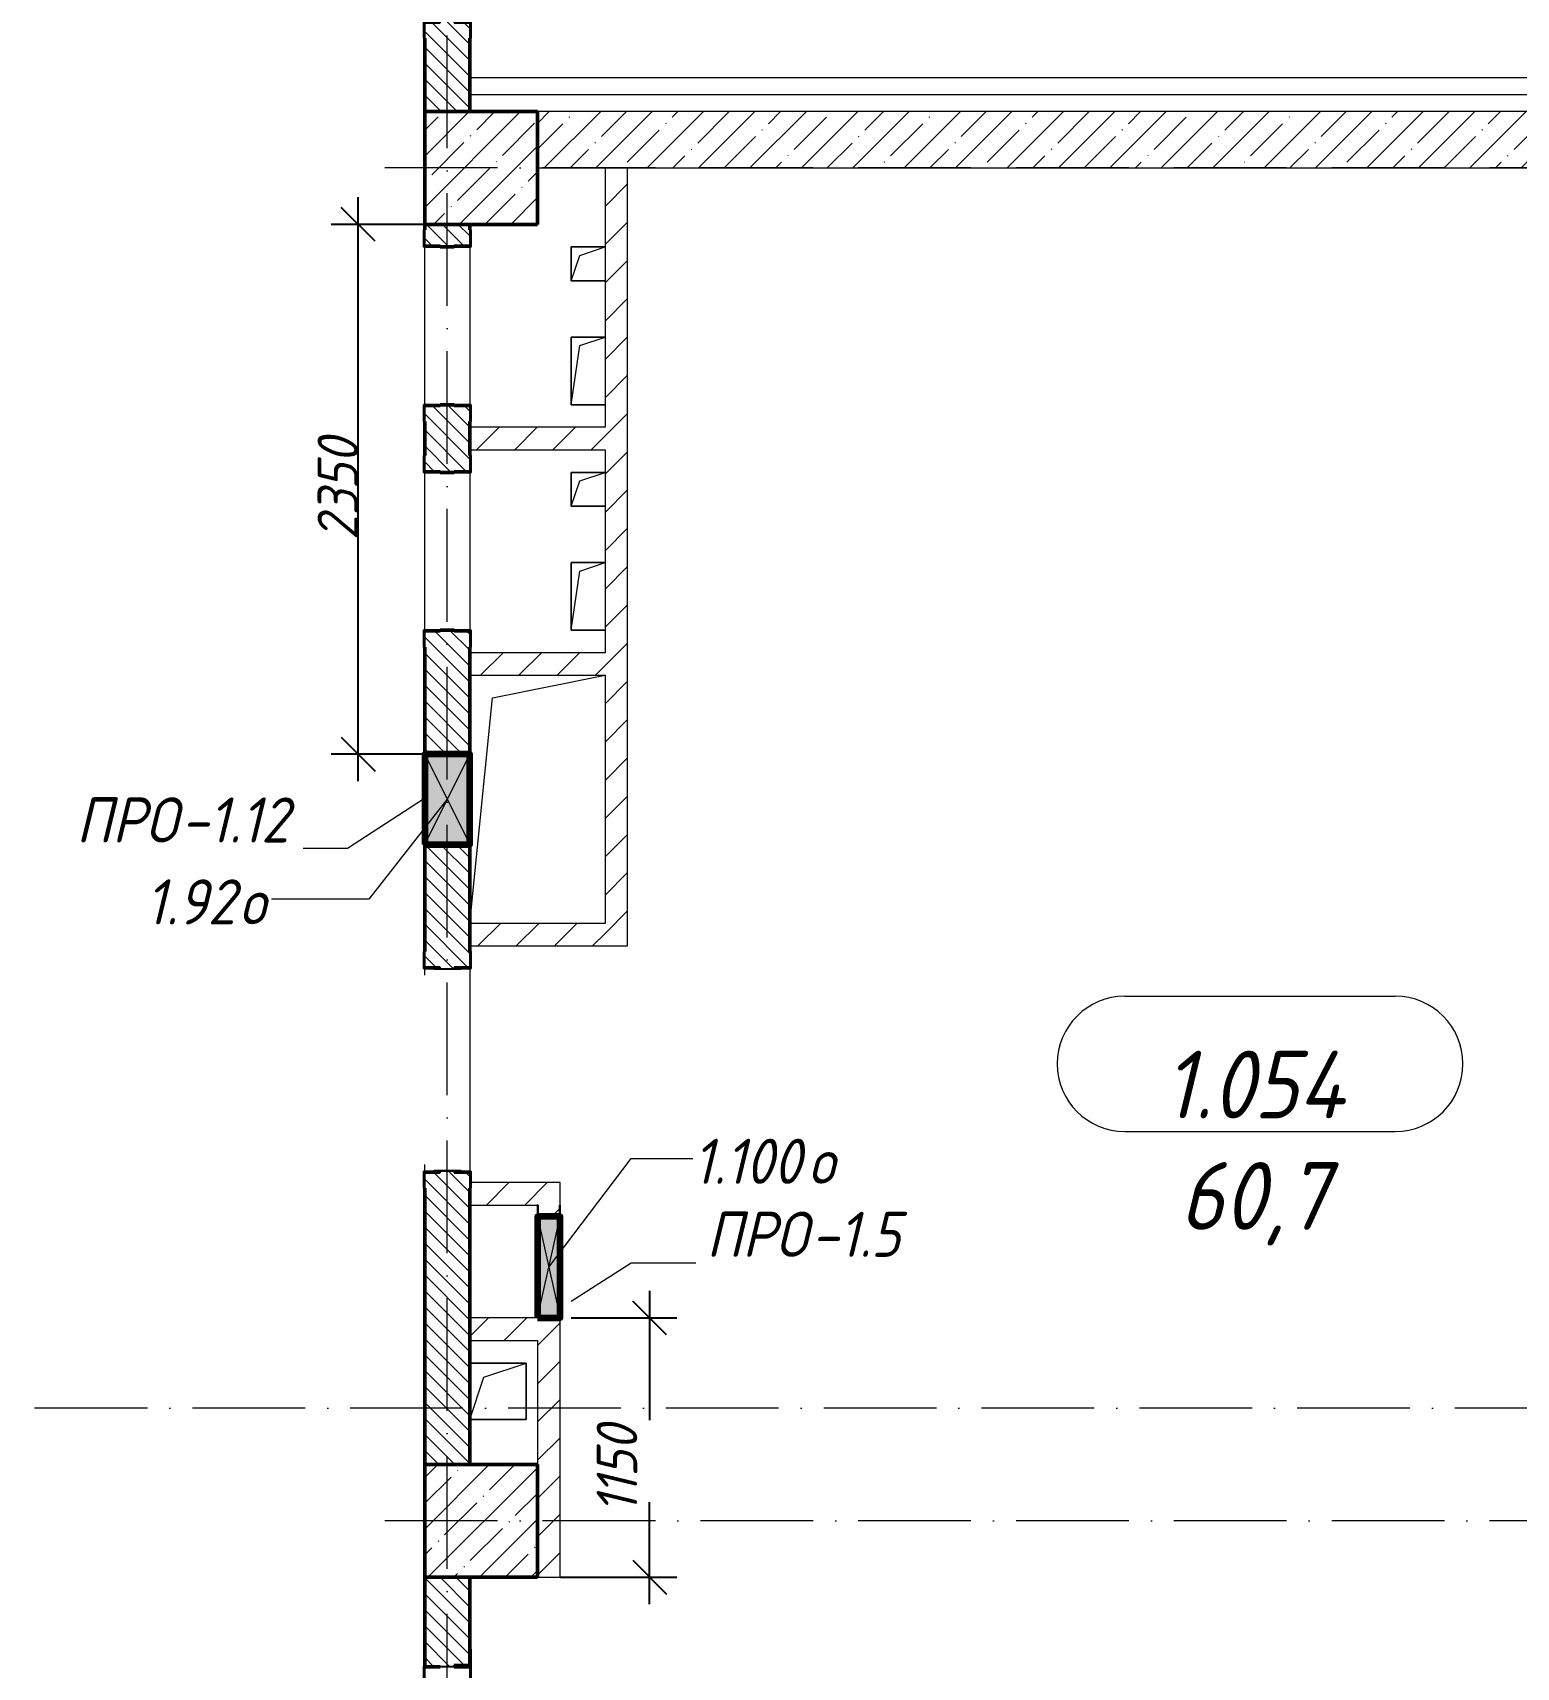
# Model space of a CAD drawing. Header units: millimetres. Extents: x -356862 to 418287, y 0 to 839748.
# Drawn here: x -85004 to -78423, y 459697 to 466947 of the extents above; entities that cross this region are included whole.
import ezdxf

# ---------------------------------------------------------------- set-up
doc = ezdxf.new("R2010")
doc.units = ezdxf.units.MM
doc.linetypes.add('50_200_ШТРИХ_1Т_ш5_п1_п1_', pattern=[700, 500, -100, 0, -100])
for name, color, linetype, lineweight in [('9.7) Заделка 956 шт', 6, 'Continuous', 158), ('A-____-____-DIMS', 7, 'Continuous', 9), ('A-DETL-____-OTLN-4', 7, 'Continuous', 18), ('A-DETL-GENF-OTLN', 7, 'Continuous', 9), ('A-FLOR-____-OTLN', 7, 'Continuous', 9), ('A-GENM-____-IDEN', 7, 'Continuous', 9), ('A-GENM-____-MCUT', 7, 'Continuous', 25), ('A-GENM-____-OTLN', 7, 'Continuous', 9), ('A-GENM-____-OTLN-1', 7, 'Continuous', 25), ('A-GLAZ-____-IDEN', 7, 'Continuous', 9), ('A-GLAZ-____-OTLN', 7, 'Continuous', 9), ('A-WALL-____-MCUT-1', 7, 'Continuous', 9), ('A-WALL-____-MCUT-2', 7, 'Continuous', 50), ('A-WALL-____-PATT-1', 7, 'Continuous', 9), ('A-WALL-FNSH-MCUT-1', 7, 'Continuous', 9), ('I-WALL-____-OTLN', 7, 'Continuous', 9), ('S-COLS-____-MCUT', 7, 'Continuous', 50), ('S-COLS-____-OTLN', 7, 'Continuous', 9), ('S-GRID-____-OTLN-1', 7, '50_200_ШТРИХ_1Т_ш5_п1_п1_', 9)]:
    doc.layers.add(name, color=color, linetype=linetype, lineweight=lineweight)
doc.layers.add('A-AREA-IDEN-1', color=7, linetype='Continuous', lineweight=9, true_color=0x000000)
doc.styles.add('ISOCPEUR_I', font='isocpeui.ttf', dxfattribs={"width": 0.9, "height": 2.5})
doc.styles.add('ISOCPEUR_I_10', font='isocpeui.ttf', dxfattribs={"width": 0.9, "height": 180})
doc.styles.add('ISOCPEUR_I_9', font='isocpeui.ttf', dxfattribs={"width": 0.9, "height": 250})
doc.dimstyles.new('ISO-1_8_0_9К_СРЕДНИЙ_Кладочные_3', dxfattribs={"dimscale": 304.8, "dimtxt": 179.276612, "dimasz": 0.492126, "dimexe": 0.393701, "dimexo": 0, "dimgap": 0, "dimtad": 1, "dimdec": 3, "dimrnd": 0.001, "dimdsep": 46, "dimtxsty": 'ISOCPEUR_I_10', "dimblk1": 'OBLIQUE', "dimblk2": 'OBLIQUE', "dimsah": 1, "dimcen": 0.09, "dimdle": 0.393701, "dimazin": 0, "dimtfac": 1, "dimtdec": 4, "dimtix": 1, "dimtmove": 0, "dimatfit": 3, "dimfxl": 1, "dimtvp": 1, "dimtolj": 1, "dimtzin": 0, "dimarcsym": 2})
doc.dimstyles.new('ISO-1_8_0_9К_СРЕДНИЙ_Кладочные_5', dxfattribs={"dimscale": 304.8, "dimtxt": 179.276612, "dimasz": 0.492126, "dimexe": 0.393701, "dimexo": 0, "dimgap": 0, "dimtad": 1, "dimdec": 3, "dimrnd": 0.001, "dimdsep": 46, "dimtxsty": 'ISOCPEUR_I_10', "dimblk1": 'OBLIQUE', "dimblk2": 'OBLIQUE', "dimsah": 1, "dimcen": 0.09, "dimdle": 0.393701, "dimazin": 0, "dimtfac": 1, "dimtdec": 4, "dimtix": 1, "dimtmove": 2, "dimatfit": 3, "dimfxl": 1, "dimtvp": 1, "dimtolj": 1, "dimtzin": 0, "dimarcsym": 2})
pattern_1 = [(135, (-176515.067, 459015.94), (-35.35534, -35.35534), [])]
pattern_2 = [(45, (-176515.07, 459015.94), (-84.85281, 84.85281), [])]

# ---------------------------------------------------------------- blocks, each defined once
blk = doc.blocks.new('BSC_Колонна _Прямоугольная - 500х500-V30-АР1_План отверстий 1 этажа в осях 1-64_А-ГГ')
at = {"layer": 'S-COLS-____-OTLN'}
h = blk.add_hatch(dxfattribs=at)
h.set_pattern_fill('FP_62', color=256, style=0, pattern_type=2)
h.set_pattern_definition([(45, (-93500, -7331.04), (-114.04925, 114.04925), []), (45, (-93385.95, -7331.04), (-114.04925, 114.04925), [201.613, -40.323, 3.353, -36.97])])
h.paths.add_polyline_path([(-250, -250), (250, -250), (250, 250), (-250, 250)], flags=0)
at = {"layer": 'S-COLS-____-MCUT'}
for p, q in [((250, 250), (-250, 250)), ((-250, 250), (-250, -250)), ((250, -250), (250, 250)), ((-250, -250), (250, -250))]:
    blk.add_line(p, q, dxfattribs=at)
blk = doc.blocks.new('BSC_Колонна _Прямоугольная - 500х500-V85-АР1_План отверстий 1 этажа в осях 1-64_А-ГГ')
at = {"layer": 'S-COLS-____-OTLN'}
h = blk.add_hatch(dxfattribs=at)
h.set_pattern_fill('FP_117', color=256, style=0, pattern_type=2)
h.set_pattern_definition([(45, (-93500, -1331.04), (-114.04925, 114.04925), []), (45, (-93385.95, -1331.04), (-114.04925, 114.04925), [201.613, -40.323, 3.353, -36.97])])
h.paths.add_polyline_path([(-250, -250), (250, -250), (250, 250), (-250, 250)], flags=0)
at = {"layer": 'S-COLS-____-MCUT'}
for p, q in [((250, 250), (-250, 250)), ((-250, 250), (-250, -250)), ((250, -250), (250, 250)), ((-250, -250), (250, -250))]:
    blk.add_line(p, q, dxfattribs=at)
blk = doc.blocks.new('Фахверк_СКБ_Уголок - 200_4010-27904266-АР1_План отверстий 1 этажа в осях 1-64_А-ГГ')
at = {"layer": 'A-GENM-____-MCUT'}
for p, q in [((125, 156), (50, 156)), ((50, 156), (50, 150)), ((50, 150), (119, 150)), ((119, 150), (119, 81)), ((125, 81), (125, 156)), ((119, 81), (125, 81)), ((125, 19), (119, 19)), ((119, 19), (119, -50)), ((125, -56), (125, 19)), ((119, -50), (50, -50)), ((50, -50), (50, -56)), ((50, -56), (125, -56))]:
    blk.add_line(p, q, dxfattribs=at)
blk = doc.blocks.new('Фахверк_СКБ_Уголок - 200_4010_1-27904659-АР1_План отверстий 1 этажа в осях 1-64_А-ГГ')
at = {"layer": 'A-GENM-____-MCUT'}
for p, q in [((125, 156), (50, 156)), ((50, 156), (50, 150)), ((50, 150), (119, 150)), ((119, 150), (119, 81)), ((125, 81), (125, 156)), ((119, 81), (125, 81)), ((125, 19), (119, 19)), ((119, 19), (119, -50)), ((125, -56), (125, 19)), ((119, -50), (50, -50)), ((50, -50), (50, -56)), ((50, -56), (125, -56))]:
    blk.add_line(p, q, dxfattribs=at)
blk = doc.blocks.new('154_Стойка_СКБ_Уголок - СМ-2230_200-28216496-АР1_План отверстий 1 этажа в осях 1-64_А-ГГ')
at = {"layer": 'A-GENM-____-MCUT'}
for p, q in [((125, 156), (125, 81)), ((200, 156), (125, 156)), ((131, 81), (131, 150)), ((131, 150), (200, 150)), ((200, 150), (200, 156)), ((125, 81), (131, 81)), ((131, 19), (125, 19)), ((125, 19), (125, -56)), ((131, -50), (131, 19)), ((125, -56), (200, -56)), ((200, -50), (131, -50)), ((200, -56), (200, -50))]:
    blk.add_line(p, q, dxfattribs=at)
blk = doc.blocks.new('154_Стойка_СКБ_Уголок - СМ-2530_200-28213945-АР1_План отверстий 1 этажа в осях 1-64_А-ГГ')
at = {"layer": 'A-GENM-____-MCUT'}
for p, q in [((125, 156), (125, 81)), ((200, 156), (125, 156)), ((131, 81), (131, 150)), ((131, 150), (200, 150)), ((200, 150), (200, 156)), ((125, 81), (131, 81)), ((131, 19), (125, 19)), ((125, 19), (125, -56)), ((131, -50), (131, 19)), ((125, -56), (200, -56)), ((200, -50), (131, -50)), ((200, -56), (200, -50))]:
    blk.add_line(p, q, dxfattribs=at)
blk = doc.blocks.new('Стойка_Влож_Полоса боковая - Полоса-28213942-АР1_План отверстий 1 этажа в осях 1-64_А-ГГ')
at = {"layer": 'A-GENM-____-OTLN'}
for p, q in [((-5, 60), (0, 60)), ((-5, -60), (-5, 60)), ((0, 31), (0, -31)), ((0, -60), (-5, -60))]:
    blk.add_line(p, q, dxfattribs=at)
blk = doc.blocks.new('154_Стойка_СКБ_Уголок - СМ-2530_200-28346319-АР1_План отверстий 1 этажа в осях 1-64_А-ГГ')
at = {"layer": 'A-GENM-____-MCUT'}
for p, q in [((125, 156), (125, 81)), ((200, 156), (125, 156)), ((131, 81), (131, 150)), ((131, 150), (200, 150)), ((200, 150), (200, 156)), ((125, 81), (131, 81)), ((131, 19), (125, 19)), ((125, 19), (125, -56)), ((131, -50), (131, 19)), ((125, -56), (200, -56)), ((200, -50), (131, -50)), ((200, -56), (200, -50))]:
    blk.add_line(p, q, dxfattribs=at)
blk = doc.blocks.new('Стойка_Влож_Полоса боковая - Полоса-28346330-АР1_План отверстий 1 этажа в осях 1-64_А-ГГ')
at = {"layer": 'A-GENM-____-OTLN'}
for p, q in [((-5, -31), (-5, 31)), ((0, 31), (0, -31))]:
    blk.add_line(p, q, dxfattribs=at)
blk = doc.blocks.new('Стойка_Влож_Уголок - Уголок-28213946-АР1_План отверстий 1 этажа в осях 1-64_А-ГГ')
at = {"layer": 'A-GENM-____-MCUT'}
for p, q in [((6, 0), (0, 0)), ((6, -69), (6, 0)), ((75, -69), (6, -69)), ((75, -75), (75, -69)), ((0, -75), (75, -75))]:
    blk.add_line(p, q, dxfattribs=at)
blk = doc.blocks.new('AR_Отверстие прямоугольное _в плите_ - AR_Отверстие прямоугольное _в плите_-30423627-АР1_План отверстий 1 этажа в осях 1-64_А-ГГ')
at = {"layer": 'A-GENM-____-OTLN'}
for p, q in [((75, 75), (-75, 75)), ((-75, 75), (-75, -75)), ((-37.5, 37.5), (75, 75)), ((-75, -75), (-37.5, 37.5)), ((-75, -75), (75, -75))]:
    blk.add_line(p, q, dxfattribs=at)
blk = doc.blocks.new('AR_Отверстие прямоугольное _в плите_ - AR_Отверстие прямоугольное _в плите_-30423637-АР1_План отверстий 1 этажа в осях 1-64_А-ГГ')
at = {"layer": 'A-GENM-____-OTLN'}
for p, q in [((75, 150), (-75, 150)), ((-75, 150), (-75, -150)), ((-37.5, 112.5), (75, 150)), ((-75, -150), (-37.5, 112.5)), ((-75, -150), (75, -150))]:
    blk.add_line(p, q, dxfattribs=at)
blk = doc.blocks.new('AR_Отверстие прямоугольное _в плите_ - AR_Отверстие прямоугольное _в плите_-30552713-АР1_План отверстий 1 этажа в осях 1-64_А-ГГ')
at = {"layer": 'A-GENM-____-OTLN'}
for p, q in [((-200, 450), (300, 550)), ((-300, -550), (-200, 450))]:
    blk.add_line(p, q, dxfattribs=at)
blk = doc.blocks.new('AR_Отверстие прямоугольное _в плите_ - AR_Отверстие прямоугольное _в плите_-30458064-АР1_План отверстий 1 этажа в осях 1-64_А-ГГ')
at = {"layer": 'A-GENM-____-OTLN'}
for p, q in [((125, 125), (-125, 125)), ((-62.5, 62.5), (125, 125)), ((125, -125), (125, 125)), ((-125, -125), (-62.5, 62.5)), ((-125, -125), (125, -125))]:
    blk.add_line(p, q, dxfattribs=at)
blk = doc.blocks.new('AR_Отверстие прямоугольное _в стене_ - AR_Отверстие прямоугольное _в стене__ОВ-36690962-АР1_План отверстий 1 этажа в осях 1-64_А-ГГ')
at = {"layer": 'A-GLAZ-____-OTLN'}
blk.add_hatch(color=256, dxfattribs=at).paths.add_polyline_path([(-225, 47), (-225, -50), (225, -50), (225, 50), (-225, 50)], flags=0)
at = {"layer": 'A-DETL-GENF-OTLN'}
for p, q in [((-225, -50), (-225, 50)), ((-225, 50), (225, 50)), ((225, 50), (-225, -50)), ((-225, 50), (225, -50)), ((225, 50), (-225, 50)), ((-225, 50), (-225, -50)), ((225, -50), (-225, -50)), ((-225, -50), (225, -50))]:
    blk.add_line(p, q, dxfattribs=at)
blk = doc.blocks.new('AR_Отверстие прямоугольное _в стене_ - AR_Отверстие прямоугольное _в стене__ОВ-36752886-АР1_План отверстий 1 этажа в осях 1-64_А-ГГ')
at = {"layer": 'A-GLAZ-____-OTLN'}
blk.add_hatch(color=256, dxfattribs=at).paths.add_polyline_path([(-200, -100), (200, -100), (200, 100), (-200, 100)], flags=0)
at = {"layer": 'A-DETL-GENF-OTLN'}
for p, q in [((-200, -100), (-200, 100)), ((-200, 100), (200, 100)), ((200, 100), (-200, -100)), ((-200, 100), (200, -100)), ((200, 100), (-200, 100)), ((-200, 100), (-200, -100)), ((200, 100), (200, -100)), ((200, -100), (200, 100)), ((200, -100), (-200, -100)), ((-200, -100), (200, -100))]:
    blk.add_line(p, q, dxfattribs=at)
blk = doc.blocks.new('154_Фахверк_СКБ_Швеллер - Тип_100_4010_1-36655149-АР1_План отверстий 1 этажа в осях 1-64_А-ГГ')
at = {"layer": 'A-GENM-____-MCUT'}
for p, q in [((175, 50), (125, 50)), ((125, 50), (125, -50)), ((128, 47), (175, 47)), ((128, -47), (128, 47)), ((175, 47), (175, 50)), ((125, -50), (175, -50)), ((175, -47), (128, -47)), ((175, -50), (175, -47))]:
    blk.add_line(p, q, dxfattribs=at)
blk = doc.blocks.new('_Oblique')
at = {"color": 0, "linetype": 'ByBlock', "lineweight": -2}
blk.add_line((-0.5, -0.5), (0.5, 0.5), dxfattribs=at)
blk = doc.blocks.new('*D13359')
at = {"layer": 'A-____-____-DIMS', "color": 0, "lineweight": -2, "transparency": 16777216}
for p, q in [((-83560.5, 463627), (-83560.5, 466217)), ((-83265.1, 466097), (-83680.5, 466097)), ((-83271.1, 463747), (-83680.5, 463747))]:
    blk.add_line(p, q, dxfattribs=at)
at = {"layer": 'Defpoints', "color": 0, "transparency": 16777216}
for p in [(-83560.5, 466097), (-83265.1, 466097), (-83271.1, 463747)]:
    blk.add_point(p, dxfattribs=at)
at = {"layer": 'A-____-____-DIMS', "color": 0, "lineweight": -2, "transparency": 16777216, "xscale": 150, "yscale": 150, "zscale": 150}
for p, rotation in [((-83560.5, 466097), 90), ((-83560.5, 463747), 270)]:
    blk.add_blockref('_Oblique', p, dxfattribs=dict(at, rotation=rotation))
at = {"layer": 'A-____-____-DIMS', "color": 0, "transparency": 16777216, "insert": (-83650.5, 464922), "char_height": 180, "width": 546.104, "attachment_point": 5, "rotation": 90, "style": 'ISOCPEUR_I_10'}
blk.add_mtext('\\A1;2350', dxfattribs=at)
blk = doc.blocks.new('*D13361')
at = {"layer": 'A-____-____-DIMS', "color": 0, "lineweight": -2, "transparency": 16777216}
for p, q in [((-82267.4, 461367), (-82267.4, 460793.6)), ((-82615.1, 461247), (-82147.4, 461247)), ((-82267.4, 459977), (-82267.4, 460429.2)), ((-82665.1, 460097), (-82147.4, 460097))]:
    blk.add_line(p, q, dxfattribs=at)
at = {"layer": 'Defpoints', "color": 0, "transparency": 16777216}
for p in [(-82615.1, 461247), (-82267.4, 461247), (-82665.1, 460097)]:
    blk.add_point(p, dxfattribs=at)
at = {"layer": 'A-____-____-DIMS', "color": 0, "lineweight": -2, "transparency": 16777216, "xscale": 150, "yscale": 150, "zscale": 150}
for p, rotation in [((-82267.4, 461247), 90), ((-82267.4, 460097), 270)]:
    blk.add_blockref('_Oblique', p, dxfattribs=dict(at, rotation=rotation))
at = {"layer": 'A-____-____-DIMS', "color": 0, "transparency": 16777216, "insert": (-82502.5, 460379.7), "char_height": 180, "width": 463.361, "attachment_point": 1, "rotation": 90, "line_spacing_factor": 1.149209, "style": 'ISOCPEUR_I_10'}
blk.add_mtext('\\A1;1150', dxfattribs=at)
blk = doc.blocks.new('AAR_СКБ_Марка_помещения_1_5 ммп - Номер _ Площадь-27962135-АИ_План этажа_Стены_1')
at = {"layer": 'A-AREA-IDEN-1'}
for p, q in [((-2.987, 3), (3.013, 3)), ((-2.987, 0), (3.013, 0))]:
    blk.add_line(p, q, dxfattribs=at)
for centre, start, end in [((-2.987, 1.5), 90, 270), ((3.013, 1.5), 270, 90)]:
    blk.add_arc(centre, 1.5, start, end, dxfattribs=at)

msp = doc.modelspace()

# ---------------------------------------------------------------- hatches: boundary and pattern name
at = {"layer": 'A-WALL-____-PATT-1'}
h = msp.add_hatch(dxfattribs=at)
h.set_pattern_fill('FP_6', color=256, style=0, pattern_type=2)
h.set_pattern_definition(pattern_1)
h.paths.add_polyline_path([(-83065.0675, 466596.983), (-83065.0675, 466990.983), (-83134.0675, 466990.983), (-83134.0675, 466996.983), (-83196.0675, 466996.983), (-83196.0675, 466990.983), (-83265.0675, 466990.983), (-83265.0675, 466596.983)], flags=0)
h.paths.add_polyline_path([(-83196.0675, 468696.983), (-83134.0675, 468696.983), (-83134.0675, 468702.983), (-83065.0675, 468702.983), (-83065.0675, 469096.983), (-83265.0675, 469096.983), (-83265.0675, 468702.983), (-83196.0675, 468702.983)], flags=0)
h = msp.add_hatch(dxfattribs=at)
h.set_pattern_fill('FP_27', color=256, style=0, pattern_type=2)
h.set_pattern_definition([(45, (-176515.07, 459015.94), (-114.04925, 114.04925), []), (45, (-176401.02, 459015.94), (-114.04925, 114.04925), [201.612, -40.322, 3.353, -36.97])])
h.paths.add_polyline_path([(-75765.0675, 466346.983), (-75765.0675, 466596.983), (-82765.0675, 466596.983), (-82765.0675, 466346.983), (-75784.5532, 466346.983)], flags=0)
h = msp.add_hatch(dxfattribs=at)
h.set_pattern_fill('FP_4', color=256, style=0, pattern_type=2)
h.set_pattern_definition(pattern_2)
h.paths.add_polyline_path([(-82465.0675, 462896.983), (-82365.0675, 462896.983), (-82365.0675, 466346.983), (-82465.0675, 466346.983), (-82465.0675, 462996.983)], flags=0)
h = msp.add_hatch(dxfattribs=at)
h.set_pattern_fill('FP_6', color=256, style=0, pattern_type=2)
h.set_pattern_definition(pattern_1)
h.paths.add_polyline_path([(-83225.0675, 460596.983), (-83065.0675, 460596.983), (-83065.0675, 461890.983), (-83134.0675, 461890.983), (-83134.0675, 461896.983), (-83196.0675, 461896.983), (-83196.0675, 461890.983), (-83265.0675, 461890.983), (-83265.0675, 460596.983)], flags=0)
h.paths.add_polyline_path([(-83196.0675, 462796.983), (-83134.0675, 462796.983), (-83134.0675, 462802.983), (-83065.0675, 462802.983), (-83065.0675, 463346.983), (-83265.0675, 463346.983), (-83264.2675, 462802.983), (-83196.0675, 462802.983)], flags=0)
h.paths.add_polyline_path([(-83265.0675, 463746.983), (-83065.0675, 463746.983), (-83065.8675, 464290.983), (-83134.0675, 464290.983), (-83134.0675, 464296.983), (-83196.0675, 464296.983), (-83196.0675, 464290.983), (-83265.0675, 464290.983), (-83265.0675, 464221.983)], flags=0)
h.paths.add_polyline_path([(-83196.0675, 464996.983), (-83134.0675, 464996.983), (-83134.0675, 465002.983), (-83065.0675, 465002.983), (-83065.0675, 465290.983), (-83134.0675, 465290.983), (-83134.0675, 465296.983), (-83196.0675, 465296.983), (-83196.0675, 465290.983), (-83265.0675, 465290.983), (-83265.0675, 465002.983), (-83196.0675, 465002.983)], flags=0)
h.paths.add_polyline_path([(-83134.0675, 465996.983), (-83134.0675, 466002.983), (-83065.0675, 466002.983), (-83065.0675, 466096.983), (-83265.0675, 466096.983), (-83265.0675, 466002.983), (-83196.0675, 466002.983), (-83196.0675, 465996.983)], flags=0)
h = msp.add_hatch(dxfattribs=at)
h.set_pattern_fill('FP_4', color=256, style=0, pattern_type=2)
h.set_pattern_definition(pattern_2)
h.paths.add_polyline_path([(-82465.0675, 465096.983), (-82465.0675, 465196.983), (-83065.0675, 465196.983), (-83065.0675, 465096.983), (-82854.4103, 465096.983)], flags=0)
h = msp.add_hatch(dxfattribs=at)
h.set_pattern_fill('FP_4', color=256, style=0, pattern_type=2)
h.set_pattern_definition(pattern_2)
h.paths.add_polyline_path([(-82465.0675, 464096.983), (-82465.0675, 464196.983), (-83065.0675, 464196.983), (-83065.0675, 464096.983), (-82854.4103, 464096.983)], flags=0)
h = msp.add_hatch(dxfattribs=at)
h.set_pattern_fill('FP_4', color=256, style=0, pattern_type=2)
h.set_pattern_definition(pattern_2)
h.paths.add_polyline_path([(-82465.0675, 462896.983), (-82465.0675, 462996.983), (-83065.0675, 462996.983), (-83065.0675, 462896.983), (-82854.4103, 462896.983)], flags=0)
h = msp.add_hatch(dxfattribs=at)
h.set_pattern_fill('FP_4', color=256, style=0, pattern_type=2)
h.set_pattern_definition(pattern_2)
h.paths.add_polyline_path([(-82765.0675, 461746.983), (-82665.0675, 461746.983), (-82665.0675, 461846.983), (-83059.0675, 461846.983), (-83059.0675, 461821.983), (-83065.0675, 461821.983), (-83065.0675, 461746.983), (-82854.4103, 461746.983)], flags=0)
h = msp.add_hatch(dxfattribs=at)
h.set_pattern_fill('FP_4', color=256, style=0, pattern_type=2)
h.set_pattern_definition(pattern_2)
h.paths.add_polyline_path([(-82765.0675, 460196.983), (-82665.0675, 460196.983), (-82665.0675, 461246.983), (-82765.0675, 461246.983), (-82765.0675, 460596.983)], flags=0)
h.paths.add_polyline_path([(-82672.9008, 461699.983), (-82668.0675, 461699.983), (-82668.0675, 461746.983), (-82762.0675, 461746.983), (-82762.0675, 461699.983), (-82674.4675, 461699.983)], flags=0)
h = msp.add_hatch(dxfattribs=at)
h.set_pattern_fill('FP_4', color=256, style=0, pattern_type=2)
h.set_pattern_definition(pattern_2)
h.paths.add_polyline_path([(-83065.0675, 461146.983), (-82765.0675, 461146.983), (-82765.0675, 461246.983), (-83065.0675, 461246.983)], flags=0)
h = msp.add_hatch(dxfattribs=at)
h.set_pattern_fill('FP_4', color=256, style=0, pattern_type=2)
h.set_pattern_definition(pattern_2)
h.paths.add_polyline_path([(-82665.0675, 460096.983), (-82665.0675, 460196.983), (-82765.0675, 460196.983), (-82765.0675, 460096.983)], flags=0)
h = msp.add_hatch(dxfattribs=at)
h.set_pattern_fill('FP_6', color=256, style=0, pattern_type=2)
h.set_pattern_definition(pattern_1)
h.paths.add_polyline_path([(-83065.0675, 457596.983), (-83065.0675, 457990.983), (-83134.0675, 457990.983), (-83134.0675, 457996.983), (-83196.0675, 457996.983), (-83196.0675, 457990.983), (-83265.0675, 457990.983), (-83265.0675, 457596.983), (-83196.0675, 457596.983)], flags=0)
h.paths.add_polyline_path([(-83065.0675, 459702.983), (-83065.0675, 460096.983), (-83265.0675, 460096.983), (-83265.0675, 459702.983), (-83105.0675, 459702.983)], flags=0)

# ---------------------------------------------------------------- linework, layer by layer
at = {"layer": '9.7) Заделка 956 шт'}
for points in [[(-83265.0675, 463346.983), (-83065.0675, 463346.983), (-83065.0675, 463746.983), (-83265.0675, 463746.983)], [(-82765.0675, 461246.983), (-82665.0675, 461246.983), (-82665.0675, 461696.983), (-82765.0675, 461696.983)]]:
    msp.add_lwpolyline(points, close=True, dxfattribs=at)
at = {"layer": 'A-DETL-____-OTLN-4'}
for p, q in [((-75515.0675, 466746.983), (-83065.0675, 466746.983)), ((-75515.0675, 466671.983), (-83065.0675, 466671.983))]:
    msp.add_line(p, q, dxfattribs=at)
at = {"layer": 'A-FLOR-____-OTLN'}
for p, q in [((-82615.0675, 465996.983), (-82465.0675, 465996.983)), ((-82615.0675, 465846.983), (-82615.0675, 465996.983)), ((-82465.0675, 465846.983), (-82615.0675, 465846.983)), ((-82615.0675, 465596.983), (-82465.0675, 465596.983)), ((-82615.0675, 465296.983), (-82615.0675, 465596.983)), ((-82465.0675, 465296.983), (-82615.0675, 465296.983)), ((-82615.0675, 464996.983), (-82465.0675, 464996.983)), ((-82615.0675, 464846.983), (-82615.0675, 464996.983)), ((-82465.0675, 464846.983), (-82615.0675, 464846.983)), ((-82615.0675, 464596.983), (-82465.0675, 464596.983)), ((-82615.0675, 464296.983), (-82615.0675, 464596.983)), ((-82465.0675, 464296.983), (-82615.0675, 464296.983)), ((-83065.0675, 461046.983), (-82815.0675, 461046.983)), ((-82815.0675, 461046.983), (-82815.0675, 460796.983)), ((-82815.0675, 460796.983), (-83065.0675, 460796.983))]:
    msp.add_line(p, q, dxfattribs=at)
at = {"layer": 'A-GENM-____-IDEN'}
for p, q in [((-83271.0675, 463546.983), (-83608.1888, 463328.3026)), ((-83608.1888, 463328.3026), (-83804.8713, 463328.3026)), ((-82615.0675, 461321.983), (-82349.6247, 461490.7545)), ((-82349.6247, 461490.7545), (-82062.9947, 461490.7545))]:
    msp.add_line(p, q, dxfattribs=at)
at = {"layer": 'A-GLAZ-____-IDEN'}
for p, q in [((-83165.0675, 463546.983), (-83513.8639, 463104.5154)), ((-83513.8639, 463104.5154), (-83944.8226, 463104.5154)), ((-82715.0675, 461471.983), (-82349.6247, 461954.153)), ((-82349.6247, 461954.153), (-82075.2514, 461954.153))]:
    msp.add_line(p, q, dxfattribs=at)
at = {"layer": 'A-WALL-____-MCUT-1'}
for p, q in [((-75765.0675, 466596.983), (-82765.0675, 466596.983)), ((-82765.0675, 466346.983), (-75765.0675, 466346.983))]:
    msp.add_line(p, q, dxfattribs=at)
at = {"layer": 'A-WALL-____-MCUT-2'}
for p, q in [((-83265.0675, 466921.983), (-83265.0675, 466596.983)), ((-83065.0675, 466596.983), (-83065.0675, 466921.983)), ((-83265.0675, 466096.983), (-83265.0675, 466071.983)), ((-83065.0675, 466071.983), (-83065.0675, 466096.983)), ((-83196.0675, 465996.983), (-83134.0675, 465996.983)), ((-83134.0675, 465296.983), (-83196.0675, 465296.983)), ((-83265.0675, 465221.983), (-83265.0675, 465071.983)), ((-83065.0675, 465071.983), (-83065.0675, 465221.983)), ((-83196.0675, 464996.983), (-83134.0675, 464996.983)), ((-83134.0675, 464296.983), (-83196.0675, 464296.983)), ((-83265.0675, 464221.983), (-83265.0675, 463746.983)), ((-83065.0675, 463746.983), (-83065.0675, 464221.983)), ((-83265.0675, 463346.983), (-83265.0675, 462871.983)), ((-83065.0675, 462871.983), (-83065.0675, 463346.983)), ((-83265.0675, 461821.983), (-83265.0675, 460596.983)), ((-83065.0675, 460596.983), (-83065.0675, 461821.983)), ((-83265.0675, 460096.983), (-83265.0675, 459702.983)), ((-83065.0675, 459702.983), (-83065.0675, 460096.983))]:
    msp.add_line(p, q, dxfattribs=at)
at = {"layer": 'A-WALL-FNSH-MCUT-1'}
for p, q in [((-82465.0675, 466346.983), (-82465.0675, 465196.983)), ((-82365.0675, 462896.983), (-82365.0675, 466346.983)), ((-82465.0675, 465196.983), (-83065.0675, 465196.983)), ((-83065.0675, 465096.983), (-82465.0675, 465096.983)), ((-82465.0675, 465096.983), (-82465.0675, 464196.983)), ((-82465.0675, 464196.983), (-83065.0675, 464196.983)), ((-83065.0675, 464096.983), (-82465.0675, 464096.983)), ((-82465.0675, 464096.983), (-82465.0675, 462996.983)), ((-82465.0675, 462996.983), (-83065.0675, 462996.983)), ((-83065.0675, 462996.983), (-83065.0675, 462896.983)), ((-83065.0675, 462896.983), (-82365.0675, 462896.983)), ((-82665.0675, 461846.983), (-83059.0675, 461846.983)), ((-82665.0675, 461746.983), (-82665.0675, 461846.983)), ((-83065.0675, 461746.983), (-82765.0675, 461746.983)), ((-82765.0675, 461246.983), (-83065.0675, 461246.983)), ((-82665.0675, 460196.983), (-82665.0675, 461246.983)), ((-83065.0675, 461146.983), (-82765.0675, 461146.983)), ((-82765.0675, 461146.983), (-82765.0675, 460596.983)), ((-82665.0675, 460096.983), (-82665.0675, 460196.983)), ((-82765.0675, 460096.983), (-82665.0675, 460096.983))]:
    msp.add_line(p, q, dxfattribs=at)
at = {"layer": 'I-WALL-____-OTLN'}
for p, q in [((-83265.0675, 465296.983), (-83265.0675, 465996.983)), ((-83065.0675, 465996.983), (-83065.0675, 465296.983)), ((-83265.0675, 464296.983), (-83265.0675, 464996.983)), ((-83065.0675, 464996.983), (-83065.0675, 464296.983)), ((-83265.0675, 462766.983), (-83265.0675, 462796.983)), ((-83065.0675, 462796.983), (-83065.0675, 461896.983)), ((-83265.0675, 461896.983), (-83265.0675, 461926.983))]:
    msp.add_line(p, q, dxfattribs=at)
at = {"layer": 'S-GRID-____-OTLN-1'}
for p, q in [((-83165.0675, 454533.3346), (-83165.0675, 508896.9006)), ((-72440.6609, 466346.983), (-83493.8031, 466346.983)), ((-72594.0078, 460846.983), (-181183.8377, 460846.983)), ((-72440.6609, 460346.983), (-83493.8031, 460346.983))]:
    msp.add_line(p, q, dxfattribs=at)

# ---------------------------------------------------------------- block references
at = {"layer": 'A-AREA-IDEN-1', "xscale": 199.9999999999999, "yscale": 199.9999999999999, "zscale": 199.9999999999999}
msp.add_blockref('AAR_СКБ_Марка_помещения_1_5 ммп - Номер _ Площадь-27962135-АИ_План этажа_Стены_1', (-79561.9728, 462073.7956), dxfattribs=at)
at = {"layer": 'A-GENM-____-OTLN'}
for name, p in [('AR_Отверстие прямоугольное _в плите_ - AR_Отверстие прямоугольное _в плите_-30423627-АР1_План отверстий 1 этажа в осях 1-64_А-ГГ', (-82540.0675, 465921.983)), ('AR_Отверстие прямоугольное _в плите_ - AR_Отверстие прямоугольное _в плите_-30423637-АР1_План отверстий 1 этажа в осях 1-64_А-ГГ', (-82540.0675, 465446.983)), ('AR_Отверстие прямоугольное _в плите_ - AR_Отверстие прямоугольное _в плите_-30423627-АР1_План отверстий 1 этажа в осях 1-64_А-ГГ', (-82540.0675, 464921.983)), ('AR_Отверстие прямоугольное _в плите_ - AR_Отверстие прямоугольное _в плите_-30423637-АР1_План отверстий 1 этажа в осях 1-64_А-ГГ', (-82540.0675, 464446.983)), ('AR_Отверстие прямоугольное _в плите_ - AR_Отверстие прямоугольное _в плите_-30552713-АР1_План отверстий 1 этажа в осях 1-64_А-ГГ', (-82765.0675, 463546.983)), ('AR_Отверстие прямоугольное _в плите_ - AR_Отверстие прямоугольное _в плите_-30458064-АР1_План отверстий 1 этажа в осях 1-64_А-ГГ', (-82940.0675, 460921.983))]:
    msp.add_blockref(name, p, dxfattribs=at)
for name, p, rotation in [('Стойка_Влож_Полоса боковая - Полоса-28213942-АР1_План отверстий 1 этажа в осях 1-64_А-ГГ', (-83165.0675, 462796.983), 89.99999999999991), ('Стойка_Влож_Полоса боковая - Полоса-28213942-АР1_План отверстий 1 этажа в осях 1-64_А-ГГ', (-83165.0675, 461896.983), 269.9999999999999), ('Стойка_Влож_Уголок - Уголок-28213946-АР1_План отверстий 1 этажа в осях 1-64_А-ГГ', (-83134.0675, 459702.983), 90.00000000000026), ('Стойка_Влож_Полоса боковая - Полоса-28346330-АР1_План отверстий 1 этажа в осях 1-64_А-ГГ', (-83165.0675, 459702.983), 89.9999999999999)]:
    msp.add_blockref(name, p, dxfattribs=dict(at, rotation=rotation))
at = {"layer": 'A-GENM-____-OTLN-1'}
for name, p, rotation in [('Фахверк_СКБ_Уголок - 200_4010-27904266-АР1_План отверстий 1 этажа в осях 1-64_А-ГГ', (-83115.0675, 466871.983), 89.9999999999999), ('Фахверк_СКБ_Уголок - 200_4010_1-27904659-АР1_План отверстий 1 этажа в осях 1-64_А-ГГ', (-83215.0675, 466121.983), 269.9999999999999), ('Фахверк_СКБ_Уголок - 200_4010-27904266-АР1_План отверстий 1 этажа в осях 1-64_А-ГГ', (-83115.0675, 465171.983), 89.9999999999999), ('Фахверк_СКБ_Уголок - 200_4010_1-27904659-АР1_План отверстий 1 этажа в осях 1-64_А-ГГ', (-83215.0675, 465121.983), 269.9999999999999), ('154_Стойка_СКБ_Уголок - СМ-2230_200-28216496-АР1_План отверстий 1 этажа в осях 1-64_А-ГГ', (-83215.0675, 464421.983), 269.9999999999999), ('154_Стойка_СКБ_Уголок - СМ-2530_200-28213945-АР1_План отверстий 1 этажа в осях 1-64_А-ГГ', (-83115.0675, 462671.983), 89.9999999999999), ('154_Стойка_СКБ_Уголок - СМ-2530_200-28213945-АР1_План отверстий 1 этажа в осях 1-64_А-ГГ', (-83215.0675, 462021.983), 269.9999999999999), ('154_Фахверк_СКБ_Швеллер - Тип_100_4010_1-36655149-АР1_План отверстий 1 этажа в осях 1-64_А-ГГ', (-82715.0675, 461571.983), 90), ('154_Стойка_СКБ_Уголок - СМ-2530_200-28346319-АР1_План отверстий 1 этажа в осях 1-64_А-ГГ', (-83215.0675, 459827.983), 269.9999999999999)]:
    msp.add_blockref(name, p, dxfattribs=dict(at, rotation=rotation))
at = {"layer": 'A-GLAZ-____-OTLN'}
for name, p, rotation in [('AR_Отверстие прямоугольное _в стене_ - AR_Отверстие прямоугольное _в стене__ОВ-36752886-АР1_План отверстий 1 этажа в осях 1-64_А-ГГ', (-83165.0675, 463546.983), 89.9999999999999), ('AR_Отверстие прямоугольное _в стене_ - AR_Отверстие прямоугольное _в стене__ОВ-36690962-АР1_План отверстий 1 этажа в осях 1-64_А-ГГ', (-82715.0675, 461471.983), 90)]:
    msp.add_blockref(name, p, dxfattribs=dict(at, rotation=rotation))
at = {"layer": 'S-COLS-____-OTLN'}
for name, p in [('BSC_Колонна _Прямоугольная - 500х500-V30-АР1_План отверстий 1 этажа в осях 1-64_А-ГГ', (-83015.0675, 466346.983)), ('BSC_Колонна _Прямоугольная - 500х500-V85-АР1_План отверстий 1 этажа в осях 1-64_А-ГГ', (-83015.0675, 460346.983))]:
    msp.add_blockref(name, p, dxfattribs=at)

# ---------------------------------------------------------------- texts
at = {"layer": 'A-AREA-IDEN-1', "char_height": 300, "attachment_point": 8, "line_spacing_factor": 1.139951, "style": 'ISOCPEUR_I'}
for s, insert, width in [('\\pxqc,t8.46667,16.93333,25.4,33.86667,42.33333,50.8,59.26667,67.73333,76.2,84.66667,93.13333,101.6,110.06667,118.53333,127,135.46667,143.93333,152.4,160.86667,169.33333,177.8,186.26667,194.73333,203.2,211.66667,220.13333,228.6,237.06667,245.53333,254,262.46667,270.93333;{1.054}', (-79587.4018, 462132.1255), 940), ('\\pxqc,t8.46667,16.93333,25.4,33.86667,42.33333,50.8,59.26667,67.73333,76.2,84.66667,93.13333,101.6,110.06667,118.53333,127,135.46667,143.93333,152.4,160.86667,169.33333,177.8,186.26667,194.73333,203.2,211.66667,220.13333,228.6,237.06667,245.53333,254,262.46667,270.93333;{60,7}', (-79586.4018, 461568.1775), 754)]:
    msp.add_mtext(s, dxfattribs=dict(at, insert=insert, width=width))
at = {"layer": 'A-GENM-____-IDEN', "char_height": 200, "attachment_point": 1, "style": 'ISOCPEUR_I_9'}
for s, insert, width in [('ПРО', (-84811.4968, 463555.4187), 562.784625), ('-1.12', (-84347.153, 463555.4187), 620.506125), ('ПРО', (-82015.8514, 461717.8707), 562.784625), ('-1.5', (-81551.5076, 461717.8707), 505.063125)]:
    msp.add_mtext(s, dxfattribs=dict(at, insert=insert, width=width))
at = {"layer": 'A-GLAZ-____-IDEN', "char_height": 200, "attachment_point": 1, "style": 'ISOCPEUR_I_9'}
for s, insert, width in [('1.92', (-84504.2742, 463192.13), 505.063125), ('\\fISOCPEUR|b0|i1|c204|p34|;\\W.9;о', (-84087.5555, 463192.13), 158.734125), ('1.100', (-82075.2514, 462041.7676), 620.506125), ('\\fISOCPEUR|b0|i1|c204|p34|;\\W.9;о', (-81563.2826, 462041.7676), 158.734125)]:
    msp.add_mtext(s, dxfattribs=dict(at, insert=insert, width=width))

# ---------------------------------------------------------------- dimensions: what is measured, and where the dimension line sits
at = {"layer": 'A-____-____-DIMS'}
dim = msp.add_linear_dim(base=(-83560.4772, 466096.983), p1=(-83271.0675, 463746.983), p2=(-83265.0675, 466096.983), angle=90, dimstyle='ISO-1_8_0_9К_СРЕДНИЙ_Кладочные_3', override={"dimpost": '<>', "dimfxl": 2350.00766}, dxfattribs=at)
dim.commit()
dim.dimension.update_dxf_attribs({"geometry": '*D13359', "text_midpoint": (-83650.4772, 464921.983)})
dim = msp.add_linear_dim(base=(-82267.3515, 461246.983), p1=(-82665.0675, 460096.983), p2=(-82615.0675, 461246.983), angle=90, dimstyle='ISO-1_8_0_9К_СРЕДНИЙ_Кладочные_5', override={"dimpost": '<>', "dimfxl": 1151.086443}, dxfattribs=at)
dim.commit()
dim.dimension.update_dxf_attribs({"geometry": '*D13361', "text_midpoint": (-82382.5135, 460611.4212), "dimtype": 160, "text_rotation": 90})

doc.saveas('drawing.dxf')
